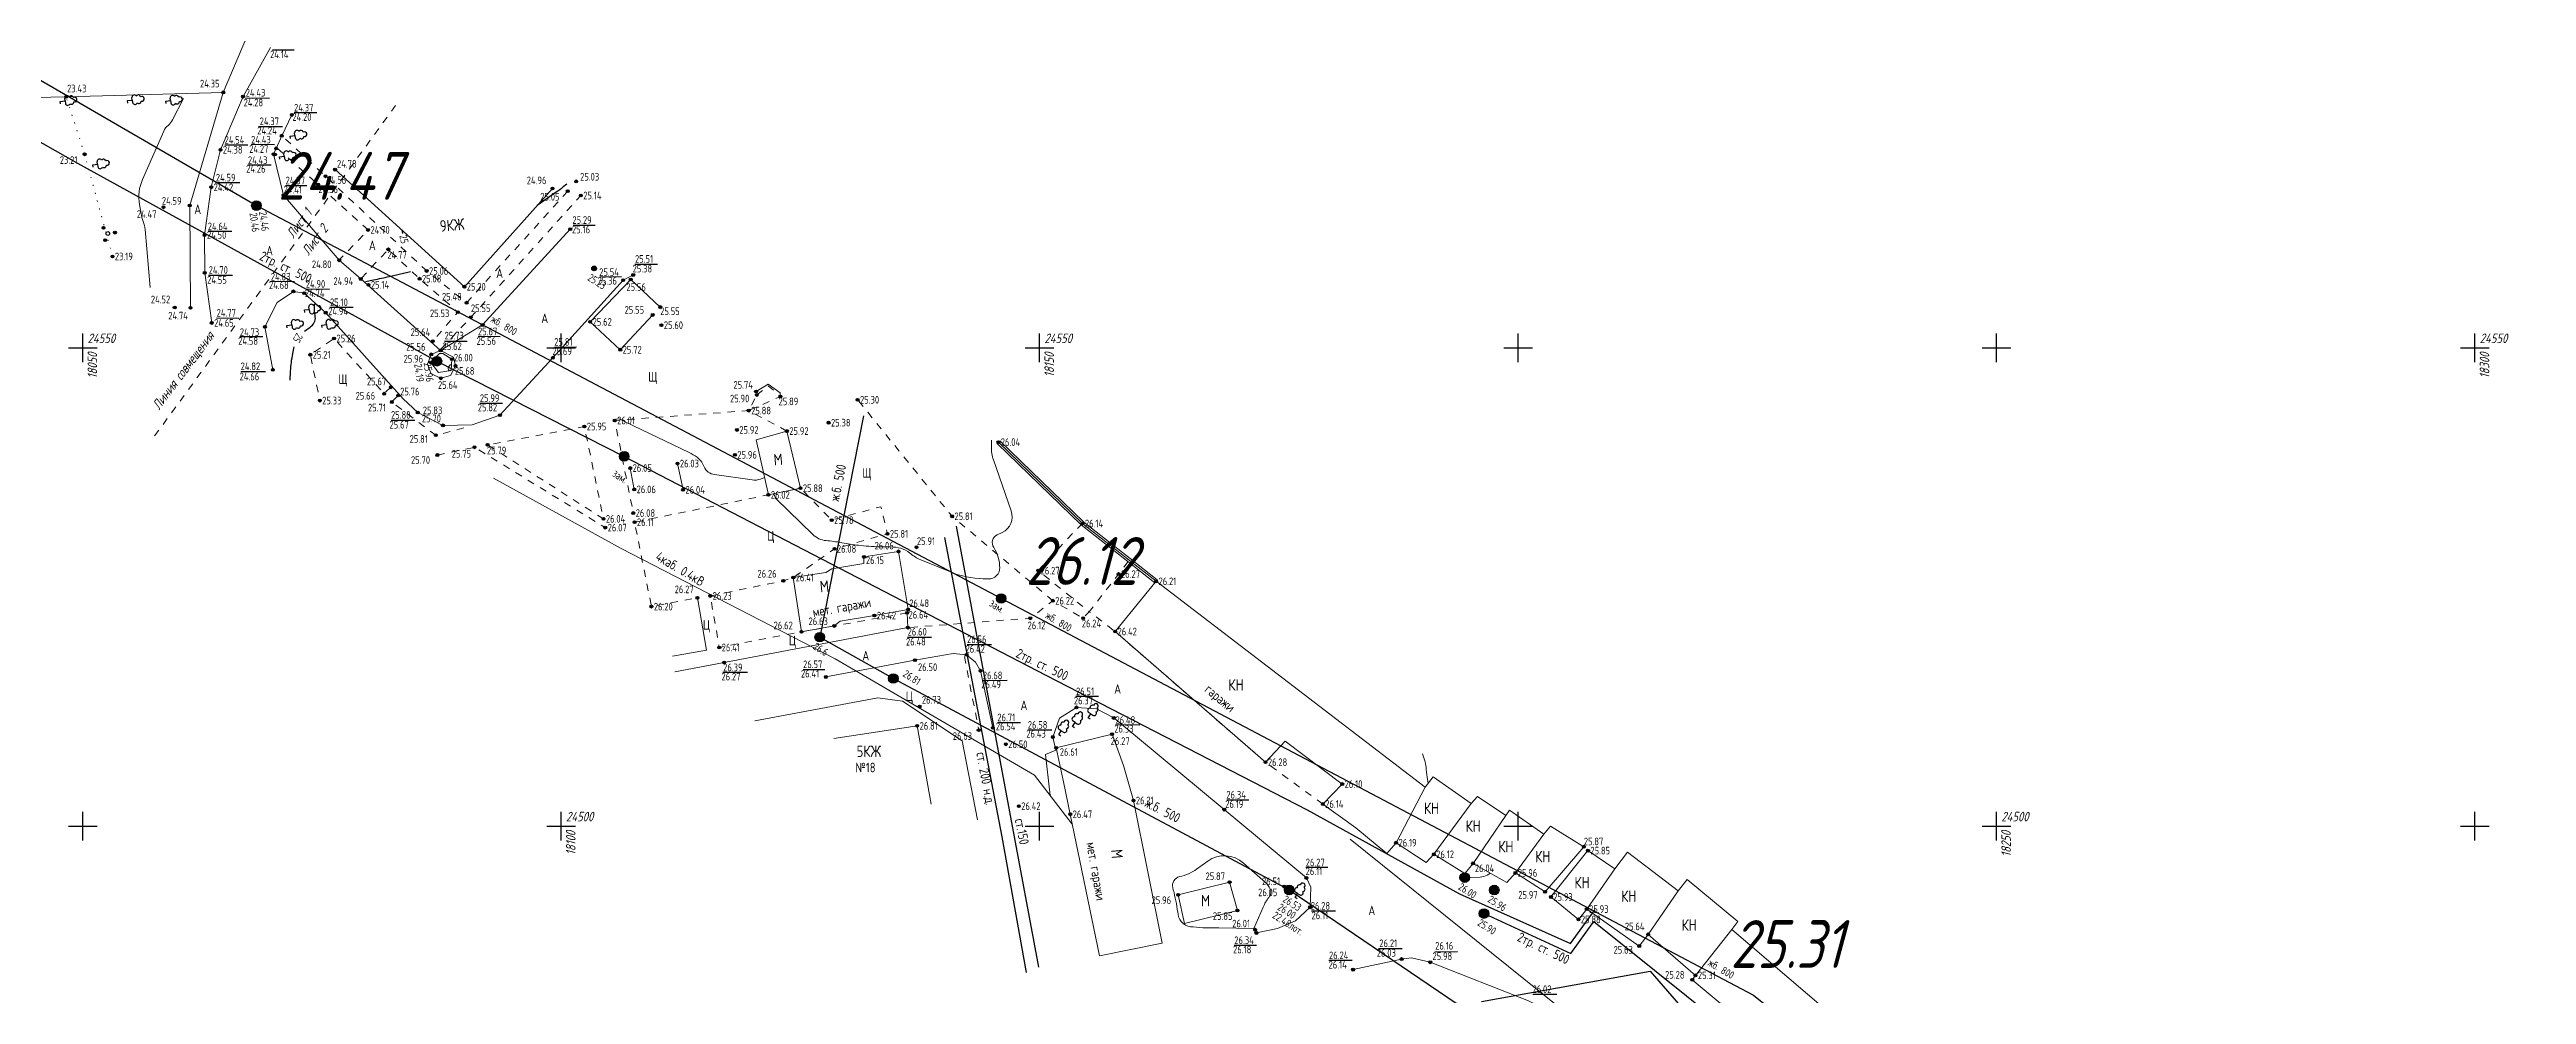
# Model space of a CAD drawing. Header units: metres. Extents: x -2 to 4153, y 0 to 2058.
# Drawn here: x 2638.6 to 2897.4, y 1488.7 to 1587.5 of the extents above; entities that cross this region are included whole.
import ezdxf
from ezdxf.enums import TextEntityAlignment as Align

# ---------------------------------------------------------------- set-up
doc = ezdxf.new("R2010")
doc.units = ezdxf.units.M
doc.linetypes.add('g5_01_5x1_5', pattern=[1.5, 0.75, -0.75])
doc.linetypes.add('g5_366', pattern=[0.85, 0.1, -0.75])
for name, color, linetype, transparency in [('02_Сетка', 7, 'Continuous', 0.65), ('03_Здания и строения', 7, 'Continuous', 0.65), ('06_Инженерно-технические сооружения', 7, 'Continuous', 0.65), ('10_Границы покрытий и угодий', 7, 'Continuous', 0.65), ('12_Рельеф', 7, 'Continuous', 0.65), ('13_Растительность', 7, 'Continuous', 0.65), ('14_Ограждения', 7, 'Continuous', 0.65), ('19_Горизонтали', 7, 'Continuous', 0.65), ('30_Канализация', 7, 'Continuous', 0.65), ('31_Водопровод', 7, 'Continuous', 0.65), ('32_Теплосеть', 7, 'Continuous', 0.65), ('33_Газопровод', 7, 'Continuous', 0.65), ('37_Кабель низкого напряжения', 7, 'Continuous', 0.65), ('38_Кабели высокого напряжения', 7, 'Continuous', 0.65), ('44_Крышки колодцев', 7, 'Continuous', 0.65), ('45_Номера колодцев', 7, 'Continuous', 0.65), ('61_Отметки высоты поверхности', 7, 'Continuous', 0.65)]:
    doc.layers.add(name, color=color, linetype=linetype, transparency=transparency)
doc.layers.add('rastr', color=7, linetype='Continuous')
doc.layers.add('Сетка', color=7, linetype='Continuous')
doc.layers.add('Вспомогательный текст', color=7, linetype='Continuous', plot=False)
doc.styles.add('LIKE11', font='GOST_0.TTF')
doc.styles.add('LIKE14', font='GOST_0.TTF')
doc.styles.add('LIKE17', font='GOST_0.TTF')
doc.styles.add('LIKE32', font='GOST_0.TTF')
doc.styles.add('LIKE36', font='GOST_0.TTF')
doc.styles.add('Line_GUGK', font='GOST_0.TTF')
doc.styles.get("Standard").update_dxf_attribs({"font": '', "oblique": 15})
doc.styles.get('Standard').set_extended_font_data('GOST_type_A')
doc.linetypes.add('g5_085a', pattern='A,0.001,[19,GUGK_2005.shx,S=1,R=180,X=0,Y=0],0.5,[18,GUGK_2005.shx,S=6,R=180,X=0,Y=0],0.5', length=1.001)
doc.linetypes.add('g5_119_1', pattern='A,4,-1,[31,GUGK_2005.shx,S=0.1,R=0,X=0,Y=0],0.35,[31,GUGK_2005.shx,S=0.08,R=0,X=0,Y=0],3.3,[31,GUGK_2005.shx,S=0.08,R=180,X=0,Y=0],0.35,[31,GUGK_2005.shx,S=0.1,R=180,X=0,Y=0],-1', length=10)
doc.linetypes.add('g5_119_3', pattern='A,4,-1,[31,GUGK_2005.shx,S=0.1,R=0,X=0,Y=0],4,[31,GUGK_2005.shx,S=0.1,R=180,X=0,Y=0],-1', length=10)
doc.linetypes.add('g5_121_g', pattern='A,4,-0.4,["Г",Line_GUGK,S=1,R=0,X=0,Y=-0.5],-1.2,12', length=17.6)
doc.linetypes.add('g5_122_g', pattern='A,1,-1,1.5,-0.4,["Г",Line_GUGK,S=1,R=0,X=0,Y=-0.5],-1.5,1.5,-1,4,-1,4,-1,3', length=20.9)
doc.linetypes.add('g5_122_k', pattern='A,1,-1,1.5,-0.4,["К",Line_GUGK,S=1,R=0,X=0,Y=-0.5],-1.5,1.5,-1,4,-1,4,-1,3', length=20.9)
doc.linetypes.add('g5_122_kl', pattern='A,1,-1,1.5,-0.4,["Кл",Line_GUGK,S=1,R=0,X=0,Y=-0.5],-2.4,1.5,-1,4,-1,4,-1,3', length=21.8)
doc.linetypes.add('g5_122_t', pattern='A,1,-1,1.5,-0.4,["Т",Line_GUGK,S=1,R=0,X=0,Y=-0.5],-1.5,1.5,-1,4,-1,4,-1,3', length=20.9)
doc.linetypes.add('g5_122_v', pattern='A,1,-1,1.5,-0.4,["В",Line_GUGK,S=1,R=0,X=0,Y=-0.5],-1.5,1.5,-1,4,-1,4,-1,3', length=20.9)
doc.linetypes.add('g5_472', pattern='A,0,-4,[25,GUGK_2005.shx,S=0.4,R=0,X=0,Y=-0.2],0', length=4)
doc.linetypes.add('g5_474_1a', pattern='A,1,-0.25,[28,GUGK_2005.shx,S=1,R=0,X=0,Y=0],-0.25,1', length=2.5)

# ---------------------------------------------------------------- blocks, each defined once
blk = doc.blocks.new('g5_388_1')
at = {"color": 0}
blk.add_lwpolyline([(0, 0.5), (0.26, 0.5, 0.798042), (0.36, 0.97, 0.636328), (0.23, 1.41, 0.533064), (0, 1.75, 0.533064), (-0.23, 1.41, 0.636328), (-0.36, 0.97, 0.798042), (-0.26, 0.5)], format="xyb", dxfattribs=at)
for points in [[(0, 0.5), (-0.26, 0.5)], [(0.25, 0), (0, 0), (0, 0.5)]]:
    blk.add_lwpolyline(points, dxfattribs=at)
blk = doc.blocks.new('g5_117t')
h = blk.add_hatch(color=255)
h.paths.add_polyline_path([(-0.04, -0.04), (-0.46, -0.04, 0.367426), (-0.04, -0.46)])
h.paths.add_polyline_path([(0.04, -0.46, 0.367426), (0.46, -0.04), (0.04, -0.04)])
h.paths.add_polyline_path([(0.46, 0.04, 0.921954), (-0.46, 0.04)])
at = {"color": 0}
for points in [[(-0.5, 0), (0.5, 0)], [(0, -0.5), (0, 0)]]:
    blk.add_lwpolyline(points, dxfattribs=at)
blk.add_circle((0, 0), 0.5, dxfattribs=at)
blk = doc.blocks.new('g5_122_7')
h = blk.add_hatch(color=0)
edge = h.paths.add_edge_path()
edge.add_arc((0, 0), 0.25, 0, 360)
at = {"color": 0}
blk.add_circle((0, 0), 0.25, dxfattribs=at)
blk = doc.blocks.new('g5_395_1')
h = blk.add_hatch(color=0)
h.paths.add_polyline_path([(-0.15, 0.75, 1), (0.15, 0.75, 1)])
h.paths.add_polyline_path([(-0.5, -0.37, 1), (-0.8, -0.37, 1)])
h.paths.add_polyline_path([(0.8, -0.37, 1), (0.5, -0.37, 1)])
at = {"color": 0}
for centre, radius in [((0, 0), 0.2), ((0, 0.75), 0.15), ((-0.65, -0.37), 0.15), ((0.65, -0.37), 0.15)]:
    blk.add_circle(centre, radius, dxfattribs=at)
blk = doc.blocks.new('g5_117kb')
h = blk.add_hatch(color=255)
h.paths.add_polyline_path([(0.04, 0.04), (0.46, 0.04, 0.367426), (0.04, 0.46)])
h.paths.add_polyline_path([(-0.04, 0.46, 0.367426), (-0.46, 0.04), (-0.04, 0.04)])
h.paths.add_polyline_path([(-0.04, -0.04), (-0.46, -0.04, 0.367426), (-0.04, -0.46)])
h.paths.add_polyline_path([(0.04, -0.46, 0.367426), (0.46, -0.04), (0.04, -0.04)])
at = {"color": 0}
for points in [[(-0.5, 0), (0.5, 0)], [(0, 0.5), (0, -0.5)]]:
    blk.add_lwpolyline(points, dxfattribs=at)
blk.add_circle((0, 0), 0.5, dxfattribs=at)
blk = doc.blocks.new('g5_012')
at = {"color": 92}
for points in [[(-1.5, 0), (1.5, 0)], [(0, -1.5), (0, 1.5)]]:
    blk.add_lwpolyline(points, dxfattribs=at)
blk = doc.blocks.new('g5_330')
blk.add_hatch(color=0).paths.add_polyline_path([(0.15, 0, 1), (-0.15, 0, 1)])
at = {"color": 0}
blk.add_circle((0, 0), 0.15, dxfattribs=at)
blk = doc.blocks.new('g5_117kl')
h = blk.add_hatch(color=255)
h.paths.add_polyline_path([(0.42, 0.2, 0.633652), (-0.42, 0.2)])
h.paths.add_polyline_path([(-0.45, 0.12, 0.067116), (-0.46, 0, 0.067116), (-0.45, -0.12), (0.45, -0.12, 0.067116), (0.46, 0, 0.067116), (0.45, 0.12)])
h.paths.add_polyline_path([(-0.42, -0.2, 0.633652), (0.42, -0.2)])
at = {"color": 0}
for p, q in [((-0.47, 0.16), (0.47, 0.16)), ((-0.47, -0.16), (0.47, -0.16))]:
    blk.add_line(p, q, dxfattribs=at)
blk.add_circle((0, 0), 0.5, dxfattribs=at)

msp = doc.modelspace()

# ---------------------------------------------------------------- linework, layer by layer
at = {"layer": '03_Здания и строения', "color": 7, "linetype": 'Continuous', "lineweight": 20, "flags": 128}
for points in [[(2691.118, 1572.93), (2681.907, 1562.658), (2668.395, 1574.894)], [(2713.683, 1540.898), (2712.403, 1546.636), (2715.618, 1547.571), (2717.032, 1541.598), (2713.683, 1540.898)], [(2728.294, 1528.918), (2727.281, 1534.991), (2723.672, 1534.406), (2723.65, 1533.718), (2720.31, 1533.155), (2719.679, 1532.798), (2716.285, 1532.254), (2717.138, 1526.578), (2720.569, 1527.194), (2721.193, 1527.683), (2724.761, 1528.285), (2728.294, 1528.918)], [(2798.899, 1504.118), (2794.847, 1499.398), (2791.747, 1501.379), (2790.86, 1500.381), (2787.324, 1502.381), (2786.482, 1501.332), (2783.224, 1503.325), (2782.414, 1502.456), (2779.281, 1504.534), (2778.302, 1503.413), (2775.088, 1506.109), (2771.625, 1508.58), (2773.656, 1510.665), (2767.687, 1515.138), (2765.632, 1512.951), (2749.921, 1526.61), (2754.204, 1531.862), (2782.313, 1510.333), (2783.166, 1511.435), (2787.14, 1508.631), (2787.777, 1509.359), (2790.749, 1507.367), (2791.135, 1507.95), (2794.722, 1505.416), (2795.416, 1506.28), (2798.899, 1504.118)], [(2720.51, 1515.438), (2729.235, 1516.753), (2730.68, 1508.559)], [(2743.752, 1514.454), (2749.602, 1515.888), (2750.79, 1512.599), (2751.834, 1508.955), (2754.849, 1494.042), (2748.297, 1492.711), (2745.231, 1507.507), (2744.519, 1510.91), (2743.752, 1514.454)], [(2782.313, 1510.333), (2779.281, 1504.534)], [(2787.14, 1508.631), (2783.224, 1503.325)], [(2790.749, 1507.367), (2787.324, 1502.381)], [(2794.722, 1505.416), (2791.747, 1501.379)], [(2837.467, 1477.686), (2833.294, 1472.835), (2826.895, 1477.592), (2826.384, 1476.979), (2820.878, 1481.324), (2810.234, 1490.197), (2810.569, 1490.673), (2805.62, 1494.957), (2804.696, 1493.738), (2799.205, 1497.6), (2798.343, 1496.52), (2795.465, 1498.863), (2799.338, 1503.707), (2802.136, 1501.797), (2803.466, 1503.564), (2808.776, 1499.523), (2809.717, 1500.695), (2814.997, 1496.317), (2814.366, 1495.452), (2830.192, 1481.928), (2831.191, 1481.121), (2832.133, 1482.086), (2837.467, 1477.686)], [(2799.205, 1497.6), (2802.136, 1501.797)], [(2756.502, 1499.093), (2761.889, 1500.416), (2762.694, 1497.444), (2757.164, 1496.104), (2756.502, 1499.093)], [(2805.62, 1494.957), (2808.776, 1499.523)], [(2810.569, 1490.673), (2814.366, 1495.452)]]:
    msp.add_lwpolyline(points, dxfattribs=at)
at = {"layer": '06_Инженерно-технические сооружения', "color": 7, "linetype": 'Continuous', "lineweight": 20, "flags": 128}
for points in [[(2679.317, 1555.666), (2679.657, 1555.688), (2680.598, 1555.09), (2680.526, 1553.914), (2679.22, 1553.693), (2678.399, 1554.724), (2679.317, 1555.666)], [(2712.388, 1551.708), (2713.645, 1552.471), (2714.903, 1551.575), (2714.938, 1551.177)], [(2699.244, 1543.705), (2699.663, 1541.475)], [(2704.181, 1544.171), (2704.763, 1541.427)], [(2706.261, 1530.137), (2707.225, 1524.67), (2703.659, 1524.041)], [(2767.671, 1499.927), (2767.948, 1499.113), (2768.651, 1499.68), (2767.671, 1499.927)]]:
    msp.add_lwpolyline(points, dxfattribs=at)
at = {"layer": '10_Границы покрытий и угодий', "color": 7, "linetype": 'Continuous', "lineweight": 20, "flags": 128}
for points in [[(2661.651, 1587.662), (2658.782, 1582.528), (2656.419, 1576.976), (2655.457, 1573.051), (2654.753, 1568.064), (2654.771, 1564.105), (2655.506, 1558.872)], [(2663.878, 1580.617), (2662.817, 1578.443), (2662.238, 1577.122), (2661.972, 1576.514), (2663.024, 1572.221), (2668.838, 1565.422), (2671.076, 1563.465), (2679.424, 1556.007), (2683.813, 1558.657), (2692.98, 1568.669)], [(2661.89, 1553.98), (2661.07, 1558.465), (2662.348, 1561.004), (2664.038, 1562.173), (2665.175, 1561.981), (2667.419, 1559.944), (2675.507, 1550.937), (2677.035, 1549.509), (2679.667, 1548.164), (2682.71, 1548.216), (2685.628, 1549.235), (2691.156, 1555.236), (2698.5, 1563.339), (2699.565, 1563.884)], [(2679.424, 1556.007), (2680.762, 1555.291), (2680.983, 1554.393), (2680.461, 1553.388), (2679.445, 1553.088), (2678.452, 1553.534), (2678.073, 1554.561), (2678.451, 1555.588), (2679.424, 1556.007)], [(2703.914, 1522.387), (2709.059, 1523.382), (2728.258, 1527.021), (2728.177, 1528.563)], [(2719.686, 1521.86), (2728.999, 1523.614), (2732.977, 1524.301), (2734.399, 1524.183), (2735.32, 1523.425), (2735.855, 1522.516), (2737.139, 1516.555)], [(2743.14, 1509.472), (2742.658, 1513.772), (2743.715, 1514.202), (2743.405, 1515.587), (2744.121, 1517.571), (2745.876, 1518.682), (2747.96, 1518.518), (2749.77, 1517.578), (2761.324, 1507.999), (2769.904, 1500.855), (2770.372, 1499.875), (2770.294, 1497.79), (2768.77, 1496.357), (2766.873, 1495.583), (2764.682, 1495.1)], [(2774.786, 1491.266), (2779.863, 1492.379), (2780.889, 1492.495), (2782.858, 1492.034), (2793.129, 1488.019), (2795.872, 1486.601), (2797.395, 1485.252), (2797.957, 1484.298), (2799.682, 1476.491), (2807.392, 1478.269), (2809.373, 1478.244), (2810.263, 1478.035), (2812.15, 1476.98), (2820.668, 1470.059), (2821.929, 1468.406), (2822.637, 1466.493), (2822.621, 1464.698)]]:
    msp.add_lwpolyline(points, dxfattribs=at)
at = {"layer": '10_Границы покрытий и угодий', "color": 7, "linetype": 'g5_366', "lineweight": 20, "flags": 128}
msp.add_lwpolyline([(2645.133, 1565.823), (2642.226, 1576.507), (2640.294, 1582.515)], dxfattribs=at)
at = {"layer": '10_Границы покрытий и угодий', "color": 7, "linetype": 'g5_01_5x1_5', "lineweight": 20, "flags": 128}
for points in [[(2662.376, 1577.12), (2666.634, 1573.337), (2671.843, 1568.589), (2668.941, 1565.561)], [(2692.715, 1572.641), (2682.144, 1560.986), (2677.97, 1564.304), (2667.398, 1574.204), (2662.946, 1578.354)], [(2679.482, 1556.171), (2682.589, 1559.46), (2694.086, 1572.193)], [(2671.158, 1563.569), (2673.963, 1566.557), (2677.228, 1563.497), (2681.23, 1560.002), (2678.62, 1556.966)], [(2674.22, 1552.147), (2673.524, 1551.473), (2668.289, 1557.25), (2665.81, 1555.547), (2666.8, 1550.756)], [(2674.994, 1551.301), (2674.332, 1550.606), (2678.923, 1547.134), (2682.498, 1548.061)], [(2712.468, 1551.344), (2713.673, 1552.301), (2714.938, 1551.177), (2711.631, 1549.708), (2712.468, 1551.344)], [(2743.411, 1529.83), (2732.873, 1538.659), (2723.01, 1550.838)], [(2696.446, 1538.388), (2684.334, 1546.132), (2694.453, 1548.048), (2696.446, 1538.388)], [(2715.618, 1547.571), (2711.631, 1549.708), (2697.627, 1548.675), (2699.565, 1538.997)], [(2679.089, 1545.066), (2682.973, 1545.873), (2696.638, 1537.474)], [(2728.177, 1528.563), (2720.569, 1527.194), (2717.138, 1526.578), (2708.555, 1524.946), (2707.608, 1530.333), (2715.246, 1531.909), (2716.285, 1532.254), (2720.586, 1535.253), (2726.128, 1536.824), (2725.441, 1539.664), (2720.299, 1538.259), (2717.032, 1541.598), (2713.683, 1540.898), (2699.698, 1538.042), (2701.459, 1529.215), (2706.261, 1530.137)], [(2746.511, 1537.905), (2745.434, 1536.834), (2741.884, 1532.977), (2747.221, 1528.68), (2750.287, 1532.619), (2751.379, 1534.081)], [(2771.625, 1508.58), (2765.632, 1512.951), (2749.921, 1526.61), (2747.221, 1528.68), (2746.577, 1528.014), (2743.411, 1529.83), (2741.055, 1527.996), (2728.258, 1527.021)], [(2734.18, 1524.009), (2735.659, 1516.306)]]:
    msp.add_lwpolyline(points, dxfattribs=at)
at = {"layer": '12_Рельеф', "color": 7, "linetype": 'g5_085a', "lineweight": 20, "flags": 128}
msp.add_lwpolyline([(2656.713, 1582.976), (2653.206, 1571.149), (2653.287, 1560.452)], dxfattribs=at)
at = {"layer": '14_Ограждения', "color": 7, "linetype": 'g5_474_1a', "lineweight": 20, "flags": 128}
for points in [[(2623.389, 1595.845), (2624.227, 1582.172), (2640.294, 1582.515), (2656.713, 1582.976), (2659.354, 1589.198)], [(2653.287, 1560.452), (2653.206, 1571.149), (2656.713, 1582.976)], [(2702.384, 1560.534), (2699.295, 1563.415), (2695.062, 1558.984), (2698.202, 1556.068), (2701.595, 1559.71)]]:
    msp.add_lwpolyline(points, dxfattribs=at)
at = {"layer": '14_Ограждения', "color": 7, "linetype": 'Continuous', "lineweight": 20, "flags": 128}
for points in [[(2754.081, 1531.705), (2751.255, 1533.924), (2746.379, 1537.754), (2737.576, 1546.265)], [(2754.328, 1532.019), (2751.502, 1534.239), (2746.643, 1538.056), (2737.854, 1546.553)]]:
    msp.add_lwpolyline(points, dxfattribs=at)
at = {"layer": '14_Ограждения', "color": 7, "linetype": 'g5_472', "lineweight": 20, "flags": 128}
msp.add_lwpolyline([(2754.204, 1531.862), (2751.379, 1534.081), (2746.511, 1537.905), (2737.715, 1546.409)], dxfattribs=at)
at = {"layer": '19_Горизонтали', "color": 32, "linetype": 'Continuous', "lineweight": 20, "flags": 128}
for points, elevation in [([(2652.555, 1582.343), (2651.405, 1580.098, -0.10305), (2650.94, 1579.521), (2650.94, 1579.521, 0.1182042), (2650.495, 1578.935), (2648.276, 1573.878, 0.1475263), (2647.957, 1571.249), (2648.119, 1570.317, 0.0478083), (2648.35, 1569.477), (2648.35, 1569.477, -0.0690413), (2648.544, 1568.632), (2649.076, 1562.582)], 24), ([(2713.278, 1542.714), (2712.856, 1542.553, -0.1266803), (2711.987, 1542.457), (2708.053, 1543.015, -0.2552802), (2706.956, 1543.834), (2706.833, 1544.102, 0.1304811), (2706.236, 1544.827), (2706.236, 1544.827, 0.04324), (2705.404, 1545.32), (2698.717, 1548.542, -0.0171886), (2698.484, 1548.665), (2698.435, 1548.693, 0.0315918), (2698.301, 1548.758), (2698.301, 1548.758, 0.069056), (2698.158, 1548.795), (2697.858, 1548.83)], 26), ([(2714.261, 1541.019), (2714.311, 1540.823, 0.1372164), (2714.505, 1540.486), (2718.337, 1536.742, 0.1758872), (2719.71, 1536.119), (2719.71, 1536.119, -0.0288779), (2721.296, 1535.903), (2721.372, 1535.889, 0.0228281), (2723.109, 1535.631), (2723.631, 1535.578, 0.0244004), (2725.868, 1535.459), (2726.442, 1535.457, -0.0658362), (2727.517, 1535.31), (2727.517, 1535.31, -0.1064968), (2728.467, 1534.817), (2728.53, 1534.764, 0.0758672), (2729.598, 1534.124), (2732.7, 1532.854, 0.0907686), (2736.135, 1532.131), (2736.693, 1532.116, 0.4365582), (2737.858, 1533.308), (2737.849, 1533.497, 0.1332521), (2737.23, 1535.401), (2737.23, 1535.401, -0.4525647), (2737.596, 1536.721), (2738.125, 1536.976, 0.3807057), (2739.055, 1539.218), (2737.202, 1544.557, -0.0914876), (2736.993, 1545.919), (2737.015, 1546.62)], 26), ([(2782.628, 1510.739), (2782.544, 1511.385, -0.0026189), (2782.409, 1512.462), (2782.398, 1512.558, 0.057309), (2782.193, 1513.419), (2782.041, 1513.838)], 26), ([(2764.43, 1495.583), (2765.389, 1497.806, -0.0547483), (2765.966, 1498.821), (2766.055, 1498.944, 0.271889), (2766.126, 1499.691), (2766.126, 1499.691, 0.101585), (2765.618, 1500.376), (2763.346, 1502.41, 0.3520309), (2759.592, 1502.609), (2758.437, 1501.778, -0.1030746), (2756.669, 1500.991), (2756.669, 1500.991, 0.4254893), (2755.948, 1499.825), (2756, 1499.624, -0.0283669), (2756.461, 1497.282), (2756.492, 1497.059, 0.3865579), (2758.079, 1495.736), (2758.079, 1495.736, 0.0352828), (2760.756, 1495.631), (2764.43, 1495.583)], 26), ([(2786.463, 1501), (2786.44, 1500.952, 0.5554594), (2786.471, 1500.905), (2788.066, 1500.94, 0.1304808), (2788.799, 1501.152), (2789.137, 1501.355)], 26)]:
    msp.add_lwpolyline(points, format="xyb", dxfattribs=dict(at, elevation=elevation))
at = {"layer": '19_Горизонтали', "color": 32, "linetype": 'Continuous', "lineweight": 30, "elevation": 25, "flags": 128}
for points in [[(2692.606, 1573.373), (2692.243, 1573.082, -0.0169708), (2691.499, 1572.527), (2689.533, 1571.162)], [(2671.585, 1563.191), (2672.41, 1563.368, 0.0023764), (2674.058, 1563.729), (2675.994, 1564.162, 0.0384718), (2676.275, 1564.248, 0.0384718)], [(2665.196, 1558.011), (2665.791, 1558.439, 0.1029998), (2666.218, 1558.905), (2666.218, 1558.905, 0.1769227), (2666.33, 1559.501), (2666.302, 1559.671, -0.0456693), (2666.247, 1560.429), (2666.254, 1560.811)], [(2663.719, 1552.876), (2663.755, 1553.816, -0.041878), (2663.982, 1555.678), (2664.124, 1556.361, -0.001248), (2664.127, 1556.375, -0.001248)]]:
    msp.add_lwpolyline(points, format="xyb", dxfattribs=at)
for points in [[(2675.467, 1568.228), (2675.393, 1568.557)], [(2667.997, 1559.282), (2668.108, 1559.177)]]:
    msp.add_lwpolyline(points, dxfattribs=at)
msp.add_lwpolyline([(2677.005, 1564.919), (2677.005, 1564.919)], close=True, dxfattribs=at)
at = {"layer": '19_Горизонтали', "color": 32, "linetype": 'Continuous', "lineweight": 20, "elevation": 26, "flags": 128}
msp.add_lwpolyline([(2680.263, 1554.244, 0.2249022), (2680.238, 1554), (2680.244, 1553.984, 0.3353224), (2680.401, 1553.88), (2680.401, 1553.88, 0.3761933), (2680.527, 1554.005), (2680.553, 1554.393, 0.7861181), (2680.386, 1554.446)], format="xyb", close=True, dxfattribs=at)
at = {"layer": '30_Канализация', "color": 32, "linetype": 'g5_122_kl', "lineweight": 30, "flags": 128}
msp.add_lwpolyline([(2573.205, 1770.447), (2565.789, 1625.953), (2660.178, 1571.132), (2816.617, 1488.592), (2949.954, 1381.6), (3024.481, 1321.008), (3045.266, 1304.235), (3096.516, 1320.248), (3183.384, 1424.575), (3235.906, 1417.46), (3257.899, 1413.341), (3277.77, 1408.372)], dxfattribs=at)
at = {"layer": '30_Канализация', "color": 32, "linetype": 'g5_122_k', "lineweight": 30, "flags": 128}
msp.add_lwpolyline([(2723.609, 1549.178), (2719.049, 1526.022), (2726.743, 1521.703), (2768.112, 1499.598), (2795.429, 1481.066), (2809.117, 1471.144)], dxfattribs=at)
at = {"layer": '31_Водопровод', "color": 4, "linetype": 'g5_122_v', "lineweight": 30, "flags": 128}
msp.add_lwpolyline([(2733.315, 1537.64), (2741.909, 1491.513)], dxfattribs=at)
at = {"layer": '32_Теплосеть', "color": 5, "linetype": 'g5_122_t', "lineweight": 30, "flags": 128}
for points in [[(2583.607, 1611.665), (2584.777, 1608.149), (2603.842, 1596.923), (2641.478, 1575.565), (2679.041, 1554.869), (2698.607, 1544.923), (2742.664, 1522.051), (2769.974, 1507.975), (2785.903, 1499.178), (2797.518, 1493.999), (2800.099, 1497.556)], [(2788.473, 1497.128), (2797.542, 1492.962), (2799.953, 1496.305), (2835.179, 1468.026), (2848.299, 1457.741), (2865.751, 1444.299), (2864.606, 1443.227), (2867.364, 1443.913)]]:
    msp.add_lwpolyline(points, dxfattribs=at)
at = {"layer": '33_Газопровод', "color": 132, "linetype": 'g5_121_g', "lineweight": 30, "flags": 128}
for points in [[(2681.907, 1562.658), (2691.118, 1572.93)], [(2788.195, 1487.944), (2805.851, 1491.124), (2831.005, 1462.035), (2838.828, 1452.307)]]:
    msp.add_lwpolyline(points, dxfattribs=at)
at = {"layer": '33_Газопровод', "color": 132, "linetype": 'g5_122_g', "lineweight": 30, "flags": 128}
msp.add_lwpolyline([(2732.072, 1536.426), (2738.063, 1505.138), (2740.627, 1490.983)], dxfattribs=at)
at = {"layer": '37_Кабель низкого напряжения', "color": 1, "linetype": 'g5_119_3', "lineweight": 20, "flags": 128}
for points in [[(2745.445, 1506.472), (2741.485, 1511.596), (2720.656, 1523.761), (2698.292, 1535.281), (2684.939, 1542.657)], [(2735.545, 1506.911), (2733.948, 1515.185), (2727.709, 1519.319), (2725.105, 1519.665), (2712.272, 1517.292)]]:
    msp.add_lwpolyline(points, dxfattribs=at)
at = {"layer": '38_Кабели высокого напряжения', "color": 1, "linetype": 'g5_119_1', "lineweight": 20, "flags": 128}
msp.add_lwpolyline([(2774.485, 1504.899), (2805.797, 1479.706), (2825.084, 1463.342), (2820.906, 1456.092)], dxfattribs=at)
at = {"layer": '61_Отметки высоты поверхности', "flags": 128}
for points in [[(2661.847, 1587.426), (2664.108, 1587.421)], [(2659.051, 1582.398), (2661.538, 1582.381)], [(2660.382, 1579.394), (2662.895, 1579.406)], [(2664.109, 1580.858), (2666.496, 1580.858)], [(2656.884, 1577.476), (2659.268, 1577.485)], [(2659.636, 1577.547), (2662.08, 1577.535)], [(2659.27, 1575.4), (2661.714, 1575.4)], [(2655.915, 1573.541), (2658.44, 1573.542)], [(2663.207, 1573.245), (2665.441, 1573.245)], [(2693.274, 1569.09), (2695.585, 1569.106)], [(2655.139, 1568.473), (2657.618, 1568.464)], [(2655.18, 1563.854), (2657.663, 1563.859)], [(2696.053, 1563.697), (2698.32, 1563.714)], [(2699.727, 1565.015), (2702.102, 1565.015)], [(2661.596, 1563.227), (2664.151, 1563.211)], [(2665.409, 1562.423), (2667.826, 1562.413)], [(2655.998, 1559.399), (2658.322, 1559.382)], [(2667.849, 1560.519), (2670.297, 1560.53)], [(2658.457, 1557.461), (2660.845, 1557.448)], [(2679.826, 1556.962), (2682.213, 1556.972)], [(2683.34, 1557.474), (2685.66, 1557.465)], [(2691.322, 1556.352), (2693.64, 1556.36)], [(2658.535, 1553.793), (2661.123, 1553.793)], [(2674.245, 1548.714), (2676.72, 1548.714)], [(2683.518, 1550.493), (2685.91, 1550.487)], [(2728.235, 1526.034), (2730.744, 1526.018)], [(2734.444, 1525.269), (2736.996, 1525.265)], [(2708.928, 1522.35), (2711.506, 1522.35)], [(2717.309, 1522.643), (2719.581, 1522.659)], [(2736.077, 1521.506), (2738.653, 1521.512)], [(2745.817, 1519.856), (2748.17, 1519.86)], [(2737.635, 1517.116), (2740.044, 1517.112)], [(2740.792, 1516.345), (2743.307, 1516.349)], [(2749.951, 1516.888), (2752.502, 1516.876)], [(2761.577, 1509.034), (2763.899, 1509.018)], [(2769.86, 1501.98), (2772.141, 1501.988)], [(2770.452, 1497.426), (2772.945, 1497.412)], [(2762.367, 1493.83), (2764.688, 1493.83)], [(2772.269, 1492.248), (2774.681, 1492.242)], [(2777.46, 1493.49), (2779.934, 1493.486)], [(2783.327, 1493.141), (2785.715, 1493.16)], [(2793.577, 1488.696), (2796.07, 1488.701)]]:
    msp.add_lwpolyline(points, dxfattribs=at)
at = {"layer": 'rastr', "color": 5, "linetype": 'g5_01_5x1_5', "lineweight": 20, "flags": 128}
msp.add_lwpolyline([(2649.541, 1547.06), (2674.918, 1581.87)], dxfattribs=at)

# ---------------------------------------------------------------- block references
at = {"layer": '02_Сетка', "color": 92, "linetype": 'Continuous', "lineweight": 15, "ltscale": 0.5}
for p in [(2642.029, 1556.265), (2692.029, 1556.265), (2742.029, 1556.265), (2792.029, 1556.265), (2842.029, 1556.265), (2892.029, 1556.265), (2642.029, 1506.265), (2692.029, 1506.265), (2742.029, 1506.265), (2792.029, 1506.265), (2842.029, 1506.265), (2892.029, 1506.265)]:
    msp.add_blockref('g5_012', p, dxfattribs=at)
at = {"layer": '13_Растительность', "color": 92, "linetype": 'Continuous', "lineweight": 20}
for name, p, rotation in [('g5_388_1', (2639.68, 1582.016, 23.327), 277.5631784342272), ('g5_388_1', (2646.71, 1582.11, 23.61), 277.5631784342272), ('g5_388_1', (2650.706, 1582.061, 23.843), 277.5631784342272), ('g5_388_1', (2663.709, 1578.409, 24.364), 277.5631784342272), ('g5_388_1', (2662.59, 1576.249, 24.394), 277.5631784342272), ('g5_388_1', (2643.077, 1575.396, 23.207), 277.5631784342272), ('g5_395_1', (2644.652, 1568.215, 23.269), 277.5631784342272), ('g5_388_1', (2665.2, 1560.227, 24.907), 277.5631784342272), ('g5_388_1', (2663.368, 1558.615, 24.862), 277.5631784342272), ('g5_388_1', (2667.006, 1558.632, 25.049), 277.5631784342272), ('g5_388_1', (2744.022, 1515.824, 26.331), 327.2608096277772), ('g5_388_1', (2745.465, 1516.692, 26.3), 327.2608096277772), ('g5_388_1', (2747.096, 1517.58, 26.15), 327.2608096277772), ('g5_388_1', (2768.721, 1498.806, 26.272), 327.2608096277772)]:
    msp.add_blockref(name, p, dxfattribs=dict(at, rotation=rotation))
at = {"layer": '44_Крышки колодцев', "color": 7, "linetype": 'Continuous', "lineweight": 20}
for name, p, rotation in [('g5_117kl', (2660.178, 1571.132, 24.46), 326.3099380122847), ('g5_122_7', (2695.47, 1564.568, 25.229), 327.2608096277772), ('g5_117t', (2679.041, 1554.869, 25.955), 277.5631784342272), ('g5_117t', (2698.607, 1544.923), 327.2608096277772), ('g5_117kl', (2738.008, 1530.067), 326.3099380122847), ('g5_117kb', (2719.049, 1526.022, 26.605), 327.2608096277772), ('g5_117kb', (2726.743, 1521.703, 26.813), 327.2608096277772), ('g5_117t', (2786.456, 1500.889, 25.999), 327.2608096277772), ('g5_117kb', (2768.112, 1499.598, 26.529), 327.2608096277772), ('g5_117t', (2789.54, 1499.588, 25.962), 327.2608096277772), ('g5_117t', (2788.473, 1497.128, 25.898), 327.2608096277772)]:
    msp.add_blockref(name, p, dxfattribs=dict(at, rotation=rotation))
at = {"layer": '61_Отметки высоты поверхности', "color": 7, "linetype": 'Continuous', "lineweight": 20}
for p in [(2640.294, 1582.515, 23.426), (2656.713, 1582.976, 24.353), (2658.782, 1582.528, 24.278), (2663.878, 1580.617, 24.203), (2642.226, 1576.507, 23.214), (2656.419, 1576.976, 24.382), (2661.972, 1576.514, 24.262), (2662.118, 1576.477, 24.433), (2662.238, 1577.122, 24.266), (2662.817, 1578.443, 24.235), (2667.398, 1574.204, 24.558), (2668.395, 1574.894, 24.783), (2653.206, 1571.149, 24.588), (2655.457, 1573.051, 24.425), (2663.024, 1572.221, 24.412), (2666.634, 1573.337, 24.557), (2691.118, 1572.93, 24.958), (2692.715, 1572.641, 25.046), (2693.598, 1573.668, 25.028), (2694.086, 1572.193, 25.138), (2650.472, 1570.961, 24.47), (2671.843, 1568.589, 24.699), (2692.98, 1568.669, 25.165), (2654.753, 1568.064, 24.501), (2673.963, 1566.557, 24.773), (2645.133, 1565.823, 23.194), (2654.771, 1564.105, 24.551), (2668.838, 1565.422, 24.802), (2671.076, 1563.465, 24.937), (2677.228, 1563.497, 25.075), (2677.97, 1564.304, 25.063), (2699.295, 1563.415, 25.565), (2699.565, 1563.884, 25.376), (2664.038, 1562.173, 24.684), (2665.175, 1561.981, 24.742), (2671.893, 1562.858, 25.145), (2681.907, 1562.658, 25.202), (2682.144, 1560.986, 25.479), (2698.5, 1563.339, 25.365), (2651.634, 1560.479, 24.523), (2653.287, 1560.452, 24.735), (2655.506, 1558.872, 24.647), (2661.07, 1558.465, 24.58), (2667.419, 1559.944, 24.938), (2681.23, 1560.002, 25.53), (2682.589, 1559.46, 25.552), (2683.813, 1558.657, 25.562), (2695.062, 1558.984, 25.615), (2701.595, 1559.71, 25.554), (2702.384, 1560.534, 25.553), (2702.501, 1558.638, 25.602), (2668.289, 1557.25, 25.26), (2678.62, 1556.966, 25.643), (2679.424, 1556.007, 25.622), (2698.202, 1556.068, 25.721), (2661.89, 1553.98, 24.664), (2665.81, 1555.547, 25.209), (2678.399, 1554.724, 25.961), (2678.451, 1555.588, 25.557), (2679.445, 1553.088, 25.636), (2680.598, 1555.09, 25.995), (2680.983, 1554.393, 25.677), (2691.156, 1555.236, 25.693), (2666.8, 1550.756, 25.332), (2673.524, 1551.473, 25.659), (2674.22, 1552.147, 25.668), (2674.332, 1550.606, 25.709), (2674.994, 1551.301, 25.762), (2712.388, 1551.708, 25.741), (2712.468, 1551.344, 25.902), (2714.938, 1551.177, 25.894), (2723.01, 1550.838, 25.3), (2677.035, 1549.509, 25.669), (2679.667, 1548.164, 25.705), (2685.628, 1549.235, 25.822), (2694.453, 1548.048, 25.951), (2697.627, 1548.675, 26.007), (2711.631, 1549.708, 25.875), (2719.977, 1548.445, 25.381), (2678.923, 1547.134, 25.81), (2682.973, 1545.873, 25.753), (2684.334, 1546.132, 25.788), (2710.393, 1547.683, 25.915), (2715.618, 1547.571, 25.916), (2737.715, 1546.409, 26.035), (2679.089, 1545.066, 25.696), (2699.244, 1543.705, 26.053), (2704.181, 1544.171, 26.031), (2710.186, 1545.085, 25.955), (2699.663, 1541.475, 26.061), (2704.763, 1541.427, 26.039), (2713.683, 1540.898, 26.025), (2717.032, 1541.598, 25.88), (2696.446, 1538.388, 26.039), (2696.638, 1537.474, 26.074), (2699.565, 1538.997, 26.08), (2699.698, 1538.042, 26.11), (2720.299, 1538.259, 25.781), (2732.873, 1538.659, 25.807), (2746.511, 1537.905, 26.137), (2720.586, 1535.253, 26.08), (2726.128, 1536.824, 25.811), (2727.281, 1534.991, 26.064), (2729.155, 1535.42, 25.907), (2723.672, 1534.406, 26.147), (2741.884, 1532.977, 26.266), (2750.287, 1532.619, 26.269), (2706.261, 1530.137, 26.272), (2707.608, 1530.333, 26.231), (2715.246, 1531.909, 26.258), (2716.285, 1532.254, 26.414), (2743.411, 1529.83, 26.22), (2754.204, 1531.862, 26.214), (2701.459, 1529.215, 26.197), (2720.569, 1527.194, 26.631), (2724.761, 1528.285, 26.42), (2728.177, 1528.563, 26.636), (2728.294, 1528.918, 26.479), (2741.055, 1527.996, 26.12), (2746.577, 1528.014, 26.241), (2708.555, 1524.946, 26.411), (2717.138, 1526.578, 26.616), (2728.258, 1527.021, 26.483), (2749.921, 1526.61, 26.421), (2709.059, 1523.382, 26.27), (2728.999, 1523.614, 26.501), (2734.399, 1524.183, 26.42), (2735.855, 1522.516, 26.49), (2719.686, 1521.86, 26.406), (2729.484, 1518.768, 26.731), (2745.876, 1518.682, 26.374), (2749.77, 1517.578, 26.333), (2729.235, 1516.753, 26.808), (2735.659, 1516.306, 26.631), (2737.139, 1516.555, 26.535), (2738.501, 1514.825, 26.501), (2743.405, 1515.587, 26.433), (2743.752, 1514.454, 26.614), (2749.602, 1515.888, 26.272), (2765.632, 1512.951, 26.279), (2773.656, 1510.665, 26.105), (2739.856, 1508.358, 26.419), (2745.231, 1507.507, 26.471), (2751.834, 1508.955, 26.208), (2761.324, 1507.999, 26.188), (2771.625, 1508.58, 26.137), (2779.281, 1504.534, 26.186), (2798.899, 1504.118, 25.874), (2783.224, 1503.325, 26.122), (2787.324, 1502.381, 26.04), (2791.747, 1501.379, 25.959), (2799.338, 1503.707, 25.853), (2756.502, 1499.093, 25.957), (2761.889, 1500.416, 25.872), (2767.589, 1499.952, 26.052), (2767.671, 1499.927, 26.513), (2769.904, 1500.855, 26.107), (2794.847, 1499.398, 25.966), (2795.465, 1498.863, 25.932), (2762.694, 1497.444, 25.853), (2770.294, 1497.79, 26.112), (2798.343, 1496.52, 25.883), (2799.205, 1497.6, 25.927), (2764.56, 1495.444, 26.011), (2764.682, 1495.1, 26.179), (2804.696, 1493.738, 25.627), (2805.62, 1494.957, 25.638), (2774.786, 1491.266, 26.143), (2779.863, 1492.379, 26.032), (2782.858, 1492.034, 25.984), (2810.234, 1490.197, 25.284), (2810.569, 1490.673, 25.307)]:
    msp.add_blockref('g5_330', p, dxfattribs=at)

# ---------------------------------------------------------------- texts
at = {"layer": '03_Здания и строения', "color": 7, "linetype": 'Continuous', "lineweight": 15}
for s, height, rotation, style, p in [('9КЖ', 1.2, 5, 'LIKE14', (2679.397, 1568.389)), ('М', 1.2, 5, 'LIKE14', (2714.284, 1543.96)), ('мет. гаражи', 1, 10, 'LIKE11', (2718.396, 1528.124)), ('М', 1.2, 5, 'LIKE14', (2719.11, 1530.702)), ('гаражи', 1, 319.99999, 'LIKE11', (2759.181, 1520.411)), ('мет. гаражи', 1, 280, 'LIKE11', (2746.892, 1504.501)), ('М', 1.2, 275, 'LIKE14', (2749.47, 1503.787))]:
    msp.add_text(s, height=height, rotation=rotation, dxfattribs=dict(at, style=style)).set_placement(p)
for s, height, style, p in [('КН', 1.2, 'LIKE14', (2761.756, 1520.433)), ('5КЖ', 1.2, 'LIKE14', (2722.905, 1513.493)), ('№18', 1, 'LIKE11', (2722.778, 1511.895)), ('КН', 1.2, 'LIKE14', (2782.193, 1507.541)), ('КН', 1.2, 'LIKE14', (2786.542, 1505.671)), ('КН', 1.2, 'LIKE14', (2789.962, 1503.523)), ('КН', 1.2, 'LIKE14', (2793.815, 1502.491)), ('М', 1.2, 'LIKE14', (2758.897, 1497.88)), ('КН', 1.2, 'LIKE14', (2797.92, 1499.771)), ('КН', 1.2, 'LIKE14', (2802.803, 1498.347)), ('КН', 1.2, 'LIKE14', (2809.112, 1495.326))]:
    msp.add_text(s, height=height, dxfattribs=dict(at, style=style)).set_placement(p)
at = {"layer": '10_Границы покрытий и угодий', "color": 7, "linetype": 'Continuous', "lineweight": 15, "style": 'LIKE11'}
for s, p in [('А', (2653.678, 1570.258)), ('А', (2661.188, 1565.922)), ('А', (2671.929, 1566.475)), ('А', (2685.232, 1563.566)), ('А', (2689.944, 1558.854)), ('Щ', (2668.739, 1552.499)), ('Щ', (2701.126, 1552.743)), ('Щ', (2723.494, 1542.692)), ('Ц', (2713.549, 1536.122)), ('Ц', (2706.838, 1526.808)), ('Ц', (2715.817, 1525.166)), ('А', (2723.498, 1523.592)), ('Ц', (2728.037, 1519.352)), ('А', (2749.82, 1520.115)), ('А', (2740.028, 1518.407)), ('А', (2776.383, 1496.96))]:
    msp.add_text(s, height=1, dxfattribs=at).set_placement(p)
at = {"layer": '19_Горизонтали', "color": 32, "linetype": 'Continuous', "lineweight": 15, "style": 'LIKE36'}
for rotation, p in [(282.73768, (2675.111, 1567.989)), (239.10905, (2664.402, 1557.893))]:
    msp.add_text('25', height=0.8, rotation=rotation, dxfattribs=at).set_placement(p)
at = {"layer": '30_Канализация', "color": 42, "linetype": 'Continuous', "lineweight": 20, "style": 'LIKE11'}
for p in [(2684.598, 1559.021, 12.164), (2742.57, 1528.052, 12.164), (2811.798, 1491.757, 12.164)]:
    msp.add_text('жб. 800', height=0.8, rotation=329.13802, dxfattribs=at).set_placement(p)
at = {"layer": '30_Канализация', "color": 12, "linetype": 'Continuous', "lineweight": 15, "style": 'LIKE32'}
for rotation, p in [(78.64083, (2721.058, 1540.168)), (332.86241, (2752.947, 1508.351))]:
    msp.add_text('ж.б. 500', height=1, rotation=rotation, dxfattribs=at).set_placement(p)
at = {"layer": '31_Водопровод', "color": 94, "linetype": 'Continuous', "lineweight": 15, "style": 'LIKE32'}
msp.add_text('ст.150', height=1, rotation=281.21299, dxfattribs=at).set_placement((2739.425, 1506.953))
at = {"layer": '32_Теплосеть', "color": 5, "linetype": 'Continuous', "lineweight": 15, "style": 'LIKE32'}
for p in [(2660.41, 1565.518), (2739.462, 1523.983), (2791.85, 1494.324)]:
    msp.add_text('2тр. ст. 500', height=1, rotation=334.21389, dxfattribs=at).set_placement(p)
at = {"layer": '33_Газопровод', "color": 132, "linetype": 'Continuous', "lineweight": 15, "style": 'LIKE32'}
msp.add_text('ст. 200 н.д.', height=1, rotation=280.5042, dxfattribs=at).set_placement((2735.396, 1513.902))
at = {"layer": '37_Кабель низкого напряжения', "color": 1, "linetype": 'Continuous', "lineweight": 20, "style": 'LIKE32'}
msp.add_text('4каб. 0.4кВ', height=1, rotation=329.37167, dxfattribs=at).set_placement((2701.796, 1534.163))
at = {"layer": '45_Номера колодцев', "color": 7, "linetype": 'Continuous', "lineweight": 15, "ltscale": 0.5, "style": 'LIKE17'}
for s, rotation, p in [('20.46', 277.56318, (2659.455, 1570.343)), ('24.46', 277.56318, (2660.446, 1570.475)), ('25.23', 327.26081, (2694.713, 1563.39)), ('24.19', 277.56318, (2676.662, 1554.553)), ('25.96', 277.56318, (2677.653, 1554.685)), ('зам.', 327.26081, (2697.309, 1542.904)), ('зам.', 327.26081, (2736.694, 1529.34)), ('26.6', 327.26081, (2718.292, 1524.844)), ('26.81', 327.26081, (2727.667, 1521.982)), ('26.53', 327.26081, (2767.355, 1498.42)), ('26.00', 327.26081, (2785.699, 1499.711)), ('25.96', 327.26081, (2788.783, 1498.41)), ('22.48лот.', 327.26081, (2766.273, 1496.738)), ('26.00', 327.26081, (2766.814, 1497.579)), ('25.90', 327.26081, (2787.716, 1495.95))]:
    msp.add_text(s, height=0.8, rotation=rotation, dxfattribs=at).set_placement(p)
at = {"layer": '61_Отметки высоты поверхности', "color": 7, "linetype": 'Continuous', "lineweight": 15, "ltscale": 0.5, "style": 'LIKE17'}
for s, p in [('24.14', (2661.602, 1586.55)), ('24.35', (2654.283, 1583.491)), ('23.43', (2640.388, 1582.979)), ('24.28', (2658.835, 1581.503)), ('24.43', (2659.059, 1582.536)), ('24.37', (2664.109, 1580.972)), ('24.24', (2660.267, 1578.579)), ('24.37', (2660.519, 1579.555)), ('24.20', (2663.937, 1579.997)), ('24.38', (2656.669, 1576.576)), ('24.54', (2656.85, 1577.605)), ('24.27', (2659.424, 1576.653)), ('24.43', (2659.624, 1577.627)), ('23.21', (2639.626, 1575.5)), ('24.59', (2655.934, 1573.664)), ('24.26', (2659.103, 1574.579)), ('24.43', (2659.29, 1575.489)), ('24.57', (2663.225, 1573.365)), ('24.56', (2667.511, 1573.407)), ('24.78', (2668.597, 1575.105)), ('24.96', (2688.429, 1573.373)), ('25.03', (2694.005, 1573.754)), ('24.59', (2650.294, 1571.232)), ('24.42', (2655.707, 1572.651)), ('24.41', (2663.009, 1572.404)), ('24.56', (2666.654, 1572.443)), ('25.05', (2689.843, 1571.66)), ('25.14', (2694.336, 1571.793)), ('24.47', (2647.683, 1569.854)), ('24.64', (2655.091, 1568.565)), ('24.70', (2672.093, 1568.189)), ('25.16', (2693.16, 1568.241)), ('25.29', (2693.198, 1569.228)), ('23.19', (2645.383, 1565.423)), ('24.50', (2655.003, 1567.664)), ('24.77', (2673.87, 1565.581)), ('24.55', (2655.028, 1562.969)), ('24.70', (2655.189, 1564.008)), ('24.83', (2661.68, 1563.303)), ('24.80', (2665.974, 1564.602)), ('24.94', (2668.223, 1562.835)), ('25.08', (2677.478, 1563.097)), ('25.06', (2678.22, 1563.904)), ('25.36', (2695.832, 1562.875)), ('25.54', (2696.004, 1563.788)), ('25.38', (2699.491, 1564.145)), ('25.51', (2699.745, 1565.16)), ('24.52', (2649.145, 1560.926)), ('24.68', (2661.488, 1562.423)), ('24.74', (2665.245, 1561.587)), ('24.90', (2665.337, 1562.546)), ('25.10', (2667.87, 1560.632)), ('25.14', (2672.143, 1562.458)), ('25.48', (2679.572, 1561.216)), ('25.20', (2682.157, 1562.258)), ('25.56', (2698.841, 1562.22)), ('24.74', (2650.961, 1559.233)), ('24.65', (2655.756, 1558.472)), ('24.77', (2656.015, 1559.528)), ('24.94', (2667.676, 1559.683)), ('25.53', (2678.315, 1559.475)), ('25.55', (2682.594, 1560.007)), ('25.67', (2683.337, 1557.582)), ('25.62', (2695.312, 1558.584)), ('25.55', (2698.654, 1559.843)), ('25.55', (2702.378, 1559.697)), ('25.60', (2702.751, 1558.238)), ('24.58', (2658.272, 1556.589)), ('24.73', (2658.445, 1557.511)), ('25.21', (2666.06, 1555.147)), ('25.26', (2668.539, 1556.85)), ('25.56', (2675.813, 1555.971)), ('25.64', (2676.295, 1557.508)), ('25.62', (2679.633, 1556.035)), ('25.73', (2679.846, 1557.145)), ('25.56', (2683.184, 1556.582)), ('25.69', (2691.11, 1555.502)), ('25.81', (2691.305, 1556.492)), ('25.72', (2698.452, 1555.668)), ('24.66', (2658.42, 1552.873)), ('24.82', (2658.531, 1553.94)), ('25.67', (2671.729, 1552.357)), ('25.96', (2675.559, 1554.72)), ('26.00', (2680.812, 1554.846)), ('25.68', (2680.909, 1553.451)), ('25.33', (2667.05, 1550.356)), ('25.66', (2670.546, 1550.861)), ('25.76', (2675.197, 1551.298)), ('25.64', (2679.15, 1551.982)), ('25.99', (2683.524, 1550.607)), ('25.90', (2709.673, 1550.567)), ('25.74', (2710.027, 1551.995)), ('25.89', (2714.745, 1550.269)), ('25.30', (2723.26, 1550.438)), ('25.71', (2671.838, 1549.623)), ('25.67', (2674.082, 1547.83)), ('25.80', (2674.245, 1548.863)), ('25.70', (2677.469, 1548.485)), ('25.83', (2677.563, 1549.331)), ('25.82', (2683.308, 1549.634)), ('25.95', (2694.703, 1547.648)), ('26.01', (2697.877, 1548.275)), ('25.92', (2710.643, 1547.283)), ('25.88', (2711.881, 1549.308)), ('25.38', (2720.227, 1548.045)), ('25.81', (2676.187, 1546.344)), ('25.75', (2680.587, 1544.797)), ('25.79', (2684.262, 1545.136)), ('25.96', (2710.436, 1544.685)), ('25.92', (2715.868, 1547.171)), ('26.04', (2737.965, 1546.009)), ('25.70', (2676.332, 1544.144)), ('26.05', (2699.494, 1543.305)), ('26.03', (2704.431, 1543.771)), ('26.06', (2699.913, 1541.075)), ('26.04', (2705.013, 1541.027)), ('26.02', (2713.933, 1540.498)), ('25.88', (2717.282, 1541.198)), ('26.04', (2696.696, 1537.988)), ('26.07', (2696.888, 1537.074)), ('26.08', (2699.815, 1538.597)), ('26.11', (2699.948, 1537.642)), ('25.78', (2720.549, 1537.859)), ('25.81', (2733.123, 1538.259)), ('26.14', (2746.761, 1537.505)), ('26.08', (2720.836, 1534.853)), ('26.06', (2724.777, 1535.19)), ('25.81', (2726.378, 1536.424)), ('25.91', (2729.202, 1535.661)), ('26.26', (2712.537, 1532.252)), ('26.41', (2716.535, 1531.854)), ('26.15', (2723.871, 1533.666)), ('26.27', (2742.134, 1532.577)), ('26.27', (2750.537, 1532.219)), ('26.27', (2703.888, 1530.62)), ('26.23', (2707.858, 1529.933)), ('26.48', (2728.406, 1529.165)), ('26.22', (2743.661, 1529.43)), ('26.21', (2754.454, 1531.462)), ('26.20', (2701.709, 1528.815)), ('26.62', (2714.23, 1526.85)), ('26.63', (2717.875, 1527.286)), ('26.42', (2725.011, 1527.885)), ('26.64', (2728.325, 1527.968)), ('26.12', (2740.772, 1526.853)), ('26.24', (2746.434, 1527.056)), ('26.41', (2708.805, 1524.546)), ('26.48', (2728.063, 1525.15)), ('26.60', (2728.232, 1526.191)), ('26.42', (2734.283, 1524.396)), ('26.56', (2734.444, 1525.399)), ('26.42', (2750.171, 1526.21)), ('26.27', (2708.776, 1521.495)), ('26.39', (2708.955, 1522.46)), ('26.41', (2717.088, 1521.807)), ('26.57', (2717.306, 1522.786)), ('26.50', (2729.32, 1522.487)), ('26.68', (2736.089, 1521.622)), ('26.73', (2729.719, 1519.069)), ('26.49', (2735.936, 1520.684)), ('26.37', (2745.607, 1518.997)), ('26.51', (2745.831, 1519.96)), ('26.81', (2729.485, 1516.353)), ('26.54', (2737.449, 1516.291)), ('26.71', (2737.612, 1517.23)), ('26.58', (2740.789, 1516.449)), ('26.48', (2749.955, 1516.964)), ('26.63', (2732.951, 1515.288)), ('26.50', (2738.751, 1514.425)), ('26.43', (2740.639, 1515.525)), ('26.61', (2744.135, 1513.619)), ('26.27', (2749.456, 1514.762)), ('26.33', (2749.837, 1516.05)), ('26.28', (2765.882, 1512.551)), ('26.21', (2752.084, 1508.555)), ('26.34', (2761.545, 1509.147)), ('26.10', (2773.906, 1510.265)), ('26.42', (2740.106, 1507.958)), ('26.47', (2745.481, 1507.107)), ('26.19', (2761.426, 1508.174)), ('26.14', (2771.875, 1508.18)), ('26.19', (2779.531, 1504.134)), ('25.87', (2798.899, 1504.268)), ('25.85', (2799.588, 1503.307)), ('25.87', (2759.366, 1500.635)), ('26.11', (2769.829, 1501.155)), ('26.27', (2769.839, 1502.072)), ('26.12', (2783.474, 1502.925)), ('26.04', (2787.518, 1501.465)), ('25.96', (2791.997, 1500.979)), ('25.96', (2753.73, 1498.132)), ('26.05', (2764.864, 1498.945)), ('26.51', (2765.272, 1500.105)), ('25.97', (2792.052, 1498.686)), ('25.93', (2795.715, 1498.463)), ('25.85', (2760.13, 1496.47)), ('26.01', (2762.157, 1495.683)), ('26.28', (2770.362, 1497.538)), ('26.11', (2770.445, 1496.536)), ('25.88', (2798.593, 1496.12)), ('25.93', (2799.455, 1497.2)), ('26.18', (2762.243, 1492.971)), ('26.34', (2762.377, 1493.945)), ('26.21', (2777.531, 1493.626)), ('26.16', (2783.365, 1493.361)), ('25.63', (2802.004, 1492.94)), ('25.64', (2803.192, 1495.386)), ('26.14', (2772.225, 1491.381)), ('26.24', (2772.273, 1492.365)), ('26.03', (2777.265, 1492.616)), ('25.98', (2783.082, 1492.274)), ('25.28', (2807.395, 1490.331)), ('25.31', (2810.819, 1490.273)), ('26.02', (2793.538, 1488.827))]:
    msp.add_text(s, height=0.8, dxfattribs=at).set_placement(p)
at = {"layer": 'rastr', "color": 5, "linetype": 'Continuous', "lineweight": 15, "oblique": 15}
for s, p in [('Лист 1', (2664.034, 1567.657, 25)), ('Лист 2', (2665.638, 1565.862, 25)), ('Линия совмещения', (2650.006, 1549.71))]:
    msp.add_text(s, height=1, rotation=53.10874, dxfattribs=at).set_placement(p)
at = {"layer": 'Вспомогательный текст', "color": 6, "linetype": 'ByBlock', "lineweight": 60, "char_height": 5, "attachment_point": 1}
for s, insert in [('24.47', (2662.419, 1576.743)), ('26.12', (2740.562, 1536.492)), ('25.31', (2814.214, 1496.449))]:
    msp.add_mtext_dynamic_manual_height_columns(s, width=3.08609, gutter_width=12.5, heights=[0], dxfattribs=dict(at, insert=insert))
at = {"layer": 'Сетка', "color": 3, "oblique": 15}
for s, p in [('18050', (2642.529, 1555.765)), ('18150', (2742.529, 1555.765)), ('18300', (2892.529, 1555.765)), ('18100', (2692.529, 1505.765)), ('18250', (2842.529, 1505.765))]:
    msp.add_text(s, height=1, rotation=90, dxfattribs=at).set_placement(p, align=Align.TOP_RIGHT)
for s, p in [('24550', (2642.529, 1556.765)), ('24550', (2742.529, 1556.765)), ('24550', (2892.529, 1556.765)), ('24500', (2692.529, 1506.765)), ('24500', (2842.529, 1506.765))]:
    msp.add_text(s, height=1, dxfattribs=at).set_placement(p)

doc.saveas('drawing.dxf')
